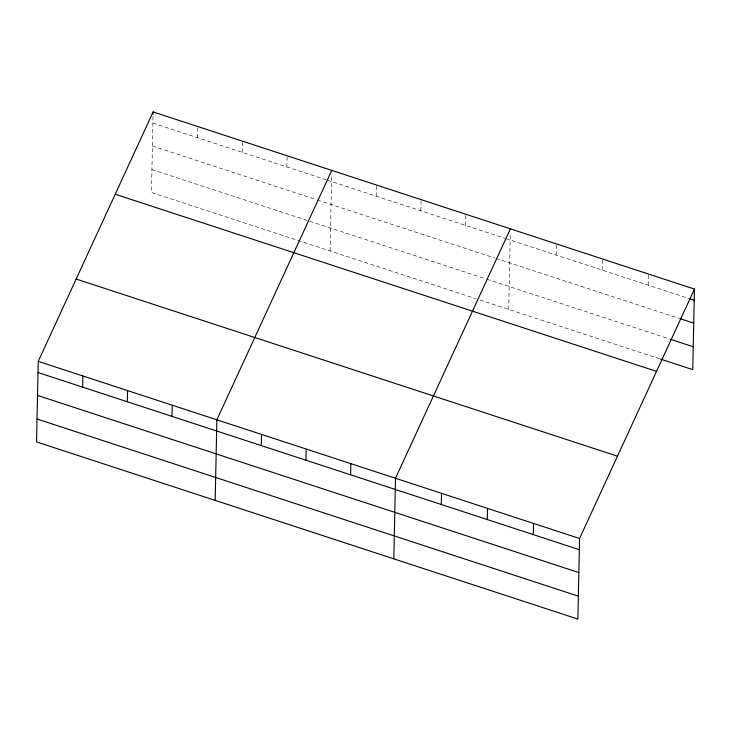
<?xml version="1.0" encoding="UTF-8"?>
<svg xmlns="http://www.w3.org/2000/svg" width="731" height="731" viewBox="0 0 731 731"><rect width="100%" height="100%" fill="white"/><g stroke="black" fill="none" stroke-linecap="round" stroke-linejoin="round"><path stroke-width="0.55" stroke-dasharray="3.65 2.74" d="M153.035 116.393L151.445 192.5L475.753 298.623M197.553 137.711L197.79 126.545M242.217 152.331L242.445 141.156M286.872 166.942L287.109 155.776M330.074 250.952L331.646 175.97M376.191 196.173L376.428 184.998M420.846 210.784L421.083 199.618M465.51 225.395L465.738 214.229M508.712 309.414L510.311 233.308M556.181 255.073L556.41 243.898M602.189 270.123L602.426 258.957M648.205 285.181L648.434 274.015M152.898 123.1L326.218 179.817M327.278 180.164L504.847 238.269M505.916 238.617L688.867 298.486M152.413 145.999L316.167 199.581M317.227 199.938L494.805 258.043M495.865 258.39L678.752 318.241M151.92 169.592L485.804 278.858M486.864 279.205L669.697 339.038M480.002 300.021L659.59 358.784"/><path stroke-width="1.1" d="M38.24 361.361L36.55 441.926L577.874 619.075L579.555 538.5L694.45 289.074L153.126 111.925L38.24 361.361L579.555 538.5M82.667 387.147L82.895 375.972M127.322 401.758L127.559 390.592M153.081 114.164L153.126 111.925M171.977 416.368L172.214 405.202M215.188 500.388L216.869 419.813L331.764 170.387M261.296 445.599L261.534 434.433M305.96 460.21L306.188 449.044M350.615 474.83L350.853 463.664M393.817 558.84L395.508 478.275L510.402 228.84M441.286 504.5L441.524 493.334M487.303 519.558L487.531 508.392M533.31 534.617L533.548 523.442M694.45 289.074L692.76 369.639L660.66 359.131M689.936 298.842L694.212 300.24M679.83 318.588L693.737 323.139M670.775 339.385L693.244 346.741M115.215 194.245L656.539 371.385M76.152 279.05L617.476 456.19M38.003 372.527L579.327 549.675M37.528 395.434L578.842 572.574M37.034 419.027L578.349 596.167"/></g></svg>
